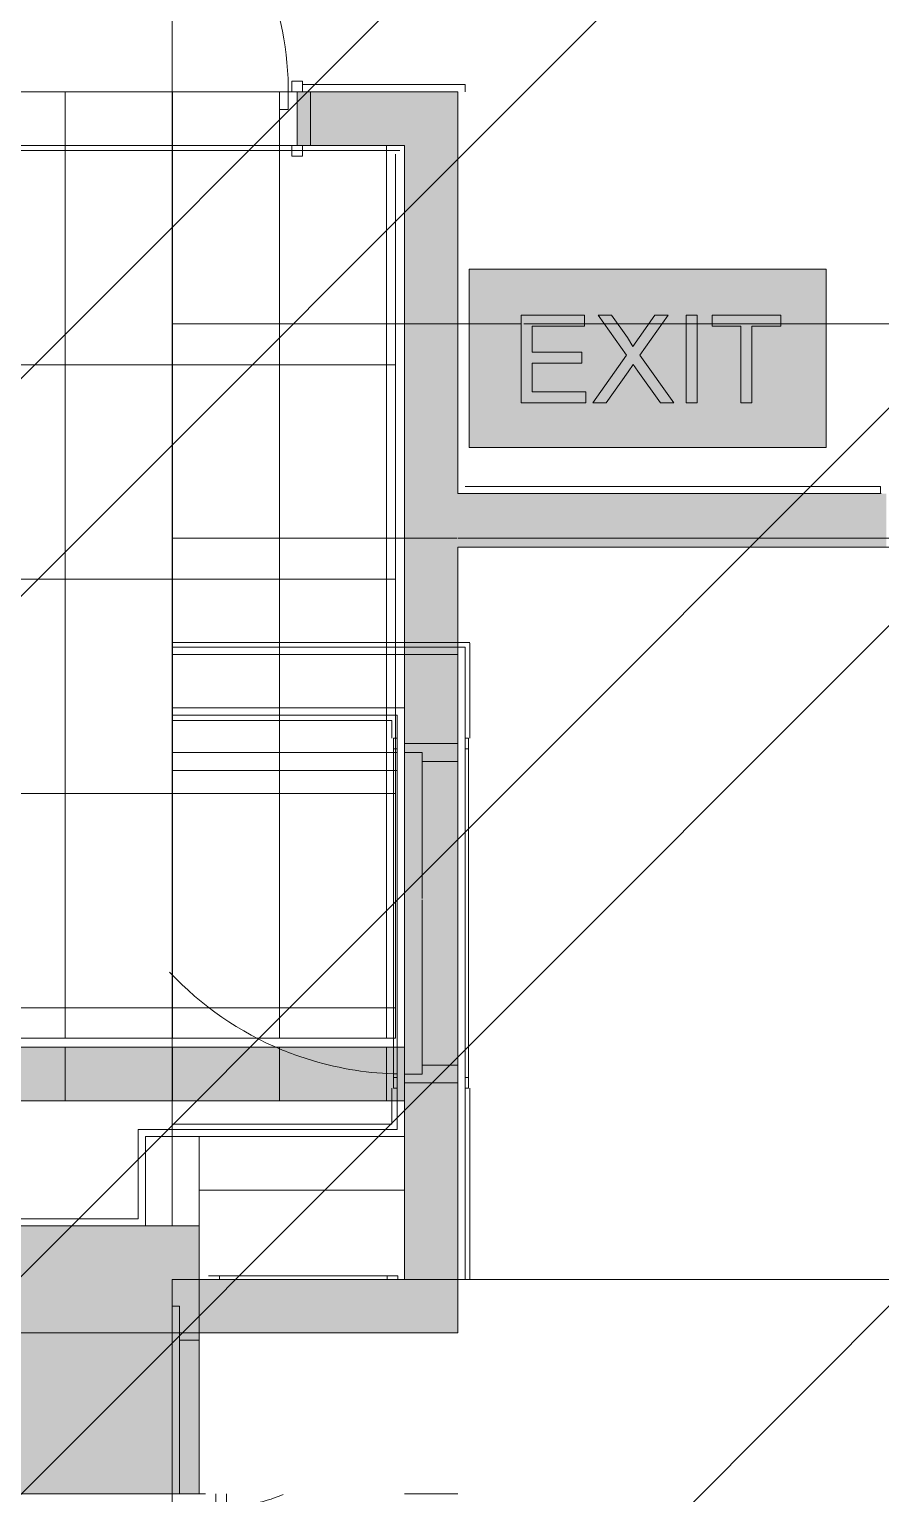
# Model space of a CAD drawing. Header units: millimetres. Extents: x -57519 to 497916, y -349472 to 446842.
# Drawn here: x 289002 to 291387, y 39607 to 43707 of the extents above; entities that cross this region are included whole.
import ezdxf

# ---------------------------------------------------------------- set-up
doc = ezdxf.new("R2010")
doc.units = ezdxf.units.MM
for name, color, linetype, lineweight in [('A-DETL-GENF', 92, 'Continuous', 5), ('A-DOOR', 31, 'Continuous', 5), ('A-DOOR-FRAM', 31, 'Continuous', 5), ('A-FLOR', 192, 'Continuous', 5), ('A-FLOR-PATT', 8, 'Continuous', 5), ('A-GENM', 13, 'Continuous', 5), ('A-WALL', 113, 'Continuous', 20), ('A-WALL-PATT', 111, 'Continuous', 20), ('S-COLS', 52, 'Continuous', 20)]:
    doc.layers.add(name, color=color, linetype=linetype, lineweight=lineweight)
pattern_1 = [(180, (294802.73, 43367.5), (-7e-14, -600), []), (270, (294802.73, 43367.5), (300, 2e-14), [])]

# ---------------------------------------------------------------- blocks, each defined once
blk = doc.blocks.new('DLN-Single Door__X01_ - _M01_ 900 x 2450 _WH_-V69-SITE COVERAGE')
at = {"layer": 'A-DOOR'}
for p, q in [((-490, 95), (-490, 105)), ((-490, 105), (-460, 105)), ((-490, 95), (-490, 105)), ((-490, 105), (490, 105)), ((-460, 105), (-460, 95)), ((-460, 105), (-460, 95)), ((460, 105), (-460, 105)), ((490, 105), (460, 105)), ((460, 95), (460, 105)), ((460, 95), (460, 105)), ((490, 105), (490, 95)), ((490, 105), (490, 95)), ((-475, 75), (-490, 75)), ((490, 75), (-490, 75)), ((-460, 75), (-475, 75)), ((-460, 75), (460, 75)), ((460, 75), (475, 75)), ((475, 75), (490, 75)), ((-490, -75), (-475, -75)), ((-490, -75), (375, -75)), ((-475, -75), (-460, -75)), ((375, -75), (-460, -75)), ((-400, -75), (-450, -75)), ((375, -75), (490, -75)), ((460, -75), (375, -75)), ((475, -75), (460, -75)), ((490, -75), (475, -75)), ((-490, -105), (-490, -93.9)), ((-490, -105), (-490, -95)), ((-460, -105), (-490, -105)), ((375, -105), (-490, -105)), ((-460, -95), (-460, -105)), ((-460, -95), (-460, -105)), ((-460, -105), (375, -105)), ((-450, -95), (-450, -105)), ((-450, -105), (-450, -725)), ((-400, -105), (-400, -95)), ((-400, -725), (-400, -105)), ((375, -105), (460, -105)), ((490, -105), (375, -105)), ((460, -95), (460, -105)), ((460, -105), (460, -95)), ((460, -105), (490, -105)), ((490, -95), (490, -105)), ((490, -95), (490, -105))]:
    blk.add_line(p, q, dxfattribs=at)
for start, end in [(359.9923, 0.5), (342.4, 358.0529), (358.0529, 358.6994), (337.715, 342.4), (313.0649, 337.715)]:
    blk.add_arc((-450, -75), 900, start, end, dxfattribs=at)
at = {"layer": 'A-DOOR-FRAM'}
for p, q in [((-475, -75), (-475, 75)), ((-425, 75), (-475, 75)), ((-475, 75), (475, 75)), ((-475, -75), (-475, 75)), ((425, 75), (-425, 75)), ((-425, -25), (-425, 75)), ((-425, 75), (-425, -25)), ((425, -25), (425, 75)), ((425, 75), (475, 75)), ((425, -25), (425, 75)), ((475, 75), (475, -75)), ((475, 75), (475, -75)), ((-41.7, -25), (-450, -25)), ((-450, -25), (-425, -25)), ((-450, -25), (-450, -75)), ((-450, -25), (-450, -75)), ((-425, -25), (-41.7, -25)), ((450, -25), (-37.8, -25)), ((-37.8, -25), (425, -25)), ((450, -25), (425, -25)), ((450, -75), (450, -25)), ((450, -75), (450, -25)), ((375, -75), (-475, -75)), ((-475, -75), (-450, -75)), ((-450, -75), (375, -75)), ((475, -75), (375, -75)), ((375, -75), (450, -75)), ((475, -75), (450, -75))]:
    blk.add_line(p, q, dxfattribs=at)
blk = doc.blocks.new('DLN-Single Door - _AP11_ 450 x2000 _WH_-15258265-SITE COVERAGE')
at = {"layer": 'A-DOOR'}
for p, q in [((-265, 85), (-237.4, 85)), ((-265, 85), (265, 85)), ((-235, 85), (-235, 75)), ((-235, 85), (-235, 75)), ((235, 85), (-235, 85)), ((235, 85), (235, 75)), ((265, 85), (235, 85)), ((235, 75), (235, 85)), ((265, 75), (265, 85)), ((265, 85), (265, 75)), ((-250, 75), (-265, 75)), ((265, 75), (-265, 75)), ((-235, 75), (-250, 75)), ((-235, 75), (235, 75)), ((235, 75), (250, 75)), ((250, 75), (265, 75)), ((-245, -525), (-245, -565)), ((-215, -565), (-215, -525)), ((-242.4, -565), (-215, -565))]:
    blk.add_line(p, q, dxfattribs=at)
blk.add_arc((-245, -75), 490, 270.355, 292.625, dxfattribs=at)
at = {"layer": 'A-DOOR-FRAM'}
for p, q in [((-250, 75), (250, 75)), ((-220, 75), (-250, 75)), ((220, 75), (-220, 75)), ((220, 75), (250, 75))]:
    blk.add_line(p, q, dxfattribs=at)
blk = doc.blocks.new('DLN-Single Door__X01_ - _M01a_ 900 x 2450 _WH_-V512-SITE COVERAGE')
at = {"layer": 'A-DOOR'}
for p, q in [((-450, 975), (-400, 975)), ((-450, 75), (-450, 975)), ((-400, 975), (-400, 75)), ((-490, 105), (-460, 105)), ((-490, 75), (-490, 105)), ((-490, 105), (-490, 95)), ((-460, 105), (-490, 105)), ((-460, 105), (-460, 75)), ((-460, 75), (-460, 105)), ((460, 75), (460, 105)), ((460, 105), (490, 105)), ((460, 105), (460, 75)), ((460, 105), (490, 105)), ((490, 105), (490, 75)), ((490, 95), (490, 105)), ((-460, 75), (-490, 75)), ((-490, 75), (-475, 75)), ((-475, 75), (-460, 75)), ((-400, 75), (-450, 75)), ((490, 75), (460, 75)), ((475, 75), (460, 75)), ((490, 75), (475, 75)), ((-490, -75), (-460, -75)), ((-490, -105), (-490, -75)), ((-490, -75), (-490, -105)), ((-475, -75), (-490, -75)), ((-460, -75), (-475, -75)), ((-460, -75), (-460, -105)), ((-460, -105), (-460, -75)), ((460, -105), (460, -75)), ((460, -75), (490, -75)), ((460, -75), (460, -105)), ((460, -75), (475, -75)), ((475, -75), (490, -75)), ((490, -75), (490, -105)), ((490, -105), (490, -75)), ((-460, -105), (-490, -105)), ((-490, -105), (-460, -105)), ((490, -105), (460, -105)), ((490, -105), (460, -105))]:
    blk.add_line(p, q, dxfattribs=at)
blk.add_arc((-450, 75), 900, 359.5, 90, dxfattribs=at)
at = {"layer": 'A-DOOR-FRAM'}
for p, q in [((-475, 75), (-450, 75)), ((-475, -75), (-475, 75)), ((-475, 75), (-475, -75)), ((-475, 75), (-460, 75)), ((-460, 75), (-450, 75)), ((-450, 75), (-450, 25)), ((-450, 25), (-450, 75)), ((450, 75), (475, 75)), ((450, 25), (450, 75)), ((450, 75), (450, 25)), ((460, 75), (450, 75)), ((475, 75), (460, 75)), ((475, 75), (475, -75)), ((475, -75), (475, 75)), ((-450, 25), (-425, 25)), ((-450, 25), (-425, 25)), ((-425, 25), (-425, -75)), ((-425, -75), (-425, 25)), ((425, 25), (450, 25)), ((425, -75), (425, 25)), ((450, 25), (425, 25)), ((425, 25), (425, -75)), ((-425, -75), (-475, -75)), ((-460, -75), (-475, -75)), ((-425, -75), (-460, -75)), ((475, -75), (425, -75)), ((425, -75), (460, -75)), ((460, -75), (475, -75))]:
    blk.add_line(p, q, dxfattribs=at)
blk = doc.blocks.new('DLN_EXIT Sign Board - DLN_EXIT Sign Board-5973881-SITE COVERAGE')
at = {"layer": 'A-GENM', "transparency": 33554560}
h = blk.add_hatch(color=256, dxfattribs=at)
h.paths.add_polyline_path([(-500, -250), (500, -250), (500, 250), (-500, 250), (-500, -125)], flags=0)
h.paths.add_polyline_path([(73.1, -125), (36.2, -125), (-41.7, -19.4), (-116.4, -125), (-153.8, -125), (-59, 9.1), (-138.5, 121.2), (-101.6, 121.2), (-41.7, 33.5), (20.3, 121.2), (57.7, 121.2), (-21.8, 8.8), (57.7, -103.3)], flags=0)
h.paths.add_polyline_path([(-353.8, -125), (-353.8, 121.2), (-176.9, 121.2), (-176.9, 90.4), (-323.1, 90.4), (-323.1, 17.3), (-184.6, 17.3), (-184.6, -13.5), (-323.1, -13.5), (-323.1, -94.2), (-173.1, -94.2), (-173.1, -125), (-323.1, -125)], flags=0)
h.paths.add_polyline_path([(107.7, -125), (107.7, 121.2), (138.5, 121.2), (138.5, -125)], flags=0)
h.paths.add_polyline_path([(292.3, -125), (261.5, -125), (261.5, 90.4), (180.8, 90.4), (180.8, 121.2), (373.1, 121.2), (373.1, 90.4), (292.3, 90.4), (292.3, -35.8)], flags=0)
for points in [[(-353.8, -125), (-173.1, -125), (-173.1, -94.2), (-323.1, -94.2), (-323.1, -13.5), (-184.6, -13.5), (-184.6, 17.3), (-323.1, 17.3), (-323.1, 90.4), (-176.9, 90.4), (-176.9, 121.2), (-353.8, 121.2)], [(73.1, -125), (-21.8, 8.8), (57.7, 121.2), (20.3, 121.2), (-41.7, 33.5), (-101.6, 121.2), (-138.5, 121.2), (-59, 9.1), (-153.8, -125), (-116.4, -125), (-40.2, -17.3), (36.2, -125)], [(138.5, -125), (138.5, 121.2), (107.7, 121.2), (107.7, -125)], [(261.5, -125), (292.3, -125), (292.3, 90.4), (373.1, 90.4), (373.1, 121.2), (180.8, 121.2), (180.8, 90.4), (261.5, 90.4)]]:
    blk.add_hatch(color=256, dxfattribs=at).paths.add_polyline_path(points, flags=0)
h = blk.add_hatch(color=256, dxfattribs=at)
h.paths.add_polyline_path([(107.7, -125), (138.5, -125), (138.5, 121.2), (107.7, 121.2), (107.7, -35.8)], flags=0)
h.paths.add_polyline_path([(-323.1, -125), (-173.1, -125), (-173.1, -94.2), (-323.1, -94.2), (-323.1, -13.5), (-184.6, -13.5), (-184.6, 17.3), (-323.1, 17.3), (-323.1, 90.4), (-176.9, 90.4), (-176.9, 121.2), (-353.8, 121.2), (-353.8, -125)], flags=0)
h.paths.add_polyline_path([(-116.4, -125), (-40.2, -17.3), (36.2, -125), (73.1, -125), (-21.6, 9.1), (57.7, 121.2), (20.3, 121.2), (-41.7, 33.5), (-101.6, 121.2), (-138.5, 121.2), (-59.2, 8.8), (-153.8, -125)], flags=0)
h.paths.add_polyline_path([(261.5, -125), (292.3, -125), (292.3, 90.4), (373.1, 90.4), (373.1, 121.2), (180.8, 121.2), (180.8, 90.4), (261.5, 90.4), (261.5, -35.8)], flags=0)
at = {"layer": 'A-GENM'}
for p, q in [((500, 250), (-500, 250)), ((-500, 250), (-500, -250)), ((-500, -250), (-500, 250)), ((-500, 250), (500, 250)), ((500, -250), (500, 250)), ((500, 250), (500, -250)), ((-176.9, 121.2), (-353.8, 121.2)), ((-353.8, 121.2), (-353.8, -125)), ((-353.8, -125), (-353.8, 121.2)), ((-353.8, 121.2), (-176.9, 121.2)), ((-323.1, 17.3), (-323.1, 90.4)), ((-323.1, 90.4), (-176.9, 90.4)), ((-176.9, 90.4), (-323.1, 90.4)), ((-323.1, 90.4), (-323.1, 17.3)), ((-176.9, 90.4), (-176.9, 121.2)), ((-176.9, 121.2), (-176.9, 90.4)), ((-101.6, 121.2), (-138.5, 121.2)), ((-138.5, 121.2), (-59, 9.1)), ((-59, 9.1), (-138.5, 121.2)), ((-138.5, 121.2), (-101.6, 121.2)), ((-56.8, 58.1), (-101.6, 121.2)), ((-101.6, 121.2), (-56.8, 58.1)), ((20.3, 121.2), (-24, 58.5)), ((-24, 58.5), (20.3, 121.2)), ((-21.8, 8.8), (57.7, 121.2)), ((57.7, 121.2), (-21.8, 8.8)), ((57.7, 121.2), (20.3, 121.2)), ((20.3, 121.2), (57.7, 121.2)), ((138.5, 121.2), (107.7, 121.2)), ((107.7, 121.2), (107.7, -125)), ((107.7, -125), (107.7, 121.2)), ((107.7, 121.2), (138.5, 121.2)), ((138.5, -125), (138.5, 121.2)), ((138.5, 121.2), (138.5, -125)), ((373.1, 121.2), (180.8, 121.2)), ((180.8, 121.2), (180.8, 90.4)), ((180.8, 90.4), (180.8, 121.2)), ((180.8, 121.2), (373.1, 121.2)), ((180.8, 90.4), (261.5, 90.4)), ((261.5, 90.4), (180.8, 90.4)), ((261.5, 90.4), (261.5, -125)), ((261.5, -125), (261.5, 90.4)), ((292.3, -125), (292.3, 90.4)), ((292.3, 90.4), (373.1, 90.4)), ((373.1, 90.4), (292.3, 90.4)), ((292.3, 90.4), (292.3, -125)), ((373.1, 90.4), (373.1, 121.2)), ((373.1, 121.2), (373.1, 90.4)), ((-41.7, 33.5), (-56.8, 58.1)), ((-56.8, 58.1), (-41.7, 33.5)), ((-24, 58.5), (-41.7, 33.5)), ((-41.7, 33.5), (-24, 58.5)), ((-184.6, 17.3), (-323.1, 17.3)), ((-323.1, 17.3), (-184.6, 17.3)), ((-184.6, -13.5), (-184.6, 17.3)), ((-184.6, 17.3), (-184.6, -13.5)), ((-59, 9.1), (-153.8, -125)), ((-153.8, -125), (-59, 9.1)), ((73.1, -125), (-21.8, 8.8)), ((-21.8, 8.8), (73.1, -125)), ((-323.1, -94.2), (-323.1, -13.5)), ((-323.1, -13.5), (-184.6, -13.5)), ((-184.6, -13.5), (-323.1, -13.5)), ((-323.1, -13.5), (-323.1, -94.2)), ((-116.4, -125), (-54.7, -37.6)), ((-54.7, -37.6), (-116.4, -125)), ((-54.7, -37.6), (-40.2, -17.3)), ((-40.2, -17.3), (-54.7, -37.6)), ((-40.2, -17.3), (-27, -35.8)), ((-27, -35.8), (-40.2, -17.3)), ((-27, -35.8), (36.2, -125)), ((36.2, -125), (-27, -35.8)), ((-173.1, -94.2), (-323.1, -94.2)), ((-323.1, -94.2), (-173.1, -94.2)), ((-173.1, -125), (-173.1, -94.2)), ((-173.1, -94.2), (-173.1, -125)), ((-353.8, -125), (-173.1, -125)), ((-173.1, -125), (-353.8, -125)), ((-153.8, -125), (-116.4, -125)), ((-116.4, -125), (-153.8, -125)), ((36.2, -125), (73.1, -125)), ((73.1, -125), (36.2, -125)), ((107.7, -125), (138.5, -125)), ((138.5, -125), (107.7, -125)), ((261.5, -125), (292.3, -125)), ((292.3, -125), (261.5, -125)), ((-500, -250), (500, -250)), ((500, -250), (-500, -250))]:
    blk.add_line(p, q, dxfattribs=at)

msp = doc.modelspace()

# ---------------------------------------------------------------- hatches: boundary and pattern name
at = {"layer": 'A-DETL-GENF'}
h = msp.add_hatch(dxfattribs=at)
h.set_pattern_fill('FP_40', color=250, style=0, pattern_type=2)
h.set_pattern_definition([(45, (248763.4, 0), (-1257.236, 1257.236), []), (45, (248763.4, 1905), (-1257.236, 1257.236), [])])
h.paths.add_polyline_path([(325750.1, -8642.5), (328562.7, -8642.5), (328562.7, 4657.5), (341312.7, 4657.5), (341312.7, 30557.5), (342712.7, 30557.5), (342712.7, 48907.7), (339962.7, 48907.7), (339962.7, 52157.5), (338962.7, 52157.5), (338962.7, 53757.5), (297512.7, 53757.5), (297512.7, 52247.5), (286277.7, 52247.5), (286277.7, 34407.5), (285902.7, 34407.5), (285902.7, 7407.5), (286277.7, 7407.5), (286277.7, -2267.5), (315555.2, -2267.5), (315555.2, -8642.5), (321257.1, -8642.5)], flags=0)
at = {"layer": 'A-FLOR-PATT'}
h = msp.add_hatch(dxfattribs=at)
h.set_pattern_fill('FP_33', color=256, style=0, pattern_type=2)
h.set_pattern_definition(pattern_1)
h.paths.add_polyline_path([(290052.7, 40707.5), (290052.7, 40857.5), (288502.7, 40857.5), (288507.7, 40732.5), (288512.7, 40732.5), (288512.7, 40707.5), (290027.7, 40707.5)], flags=0)
h.paths.add_polyline_path([(289752.7, 43382.5), (289790.2, 43382.5), (289790.2, 43532.5), (289752.7, 43532.5), (289752.7, 43388.1)], flags=0)
h.paths.add_polyline_path([(288802.7, 43382.5), (288802.7, 43532.5), (288790.2, 43527.8), (288790.2, 43382.5)], flags=0)
h = msp.add_hatch(dxfattribs=at)
h.set_pattern_fill('FP_33', color=256, style=0, pattern_type=2)
h.set_pattern_definition(pattern_1)
h.paths.add_polyline_path([(288527.7, 40882.5), (290027.7, 40882.5), (290027.7, 43357.5), (290040.2, 43357.5), (290040.1, 43382.5), (289752.7, 43388.1), (289752.7, 43532.5), (288802.7, 43530.6), (288802.7, 43382.5), (288527.7, 43382.5), (288527.7, 40940.1)], flags=0)
at = {"layer": 'A-WALL-PATT', "lineweight": 5, "transparency": 33554560}
h = msp.add_hatch(color=253, dxfattribs=at)
h.paths.add_polyline_path([(290202.7, 43382.5), (290202.7, 43532.5), (289752.7, 43532.5), (289752.7, 43382.5), (290052.7, 43382.5)], flags=0)
h.paths.add_polyline_path([(287602.7, 43382.5), (288802.7, 43382.5), (288802.7, 43532.5), (287602.7, 43532.5), (287602.7, 43482.5)], flags=0)
h.paths.add_polyline_path([(286552.7, 43382.5), (286652.7, 43382.5), (286652.7, 43532.5), (286552.7, 43532.5), (286552.7, 43482.5)], flags=0)
for points in [[(290086.6, 40057.5), (290202.7, 40057.5), (290202.7, 43382.5), (290052.7, 43382.5), (290052.7, 40057.5)], [(289805.8, 40707.5), (290052.7, 40707.5), (290052.7, 40857.5), (288502.7, 40857.5), (288502.7, 40732.5), (288512.7, 40732.5), (288512.7, 40707.5), (289244.1, 40707.5)], [(289805.8, 40057.5), (290052.7, 40057.5), (290052.7, 40207.5), (289477.7, 40207.5), (289477.7, 40057.5)]]:
    msp.add_hatch(color=253, dxfattribs=at).paths.add_polyline_path(points, flags=0)
h = msp.add_hatch(color=253, dxfattribs=at)
h.paths.add_polyline_path([(292613.9, 42257.5), (293877.7, 42257.5), (293877.7, 42407.5), (292352.7, 42407.5), (292352.7, 42257.5), (292367.7, 42257.5)], flags=0)
h.paths.add_polyline_path([(290367.4, 42257.5), (291402.7, 42257.5), (291402.7, 42407.5), (290202.7, 42407.5), (290202.7, 42257.5)], flags=0)
h.paths.add_polyline_path([(294842.7, 42257.5), (294952.7, 42257.5), (294952.7, 42407.5), (294827.7, 42407.5), (294827.7, 42257.5)], flags=0)
at = {"layer": 'S-COLS', "transparency": 33554432}
msp.add_hatch(color=9, dxfattribs=at).paths.add_polyline_path([(288963.3, 39607.5), (289477.7, 39607.5), (289477.7, 40357.5), (288727.7, 40357.5), (288727.7, 39607.5)], flags=0)

# ---------------------------------------------------------------- linework, layer by layer
at = {"layer": 'A-FLOR'}
for p, q in [((289402.7, 44957.5), (289402.7, 40607.5)), ((286637.7, 43532.5), (289767.7, 43532.5)), ((290202.7, 43532.5), (288790.2, 43532.5)), ((289790.2, 43382.5), (289790.2, 43532.5)), ((290040.2, 43382.5), (288802.7, 43382.5)), ((290380.1, 42882.5), (289402.7, 42882.5)), ((290387.5, 42882.5), (292980.1, 42882.5)), ((290202.7, 42407.5), (290222.7, 42407.5)), ((289402.7, 42282.5), (290199.4, 42282.5)), ((290202.7, 42282.5), (300802.7, 42282.5)), ((294934.7, 42257.5), (290202.7, 42257.5)), ((288502.7, 40707.5), (290052.7, 40707.5)), ((288802.7, 40357.5), (289327.7, 40357.5)), ((289477.7, 39607.5), (289477.7, 40357.5)), ((289477.7, 40207.5), (289402.7, 40207.5)), ((289402.7, 40207.5), (289402.7, 40132.5)), ((289477.7, 40207.5), (301402.7, 40207.5)), ((290202.7, 40207.5), (289805.8, 40207.5)), ((290202.7, 40057.5), (288802.7, 40057.5)), ((289402.7, 39607.5), (288802.7, 39607.5)), ((289402.7, 39607.5), (289402.7, 36557.5)), ((290052.7, 39607.5), (290202.7, 39607.5))]:
    msp.add_line(p, q, dxfattribs=at)
at = {"layer": 'A-WALL', "lineweight": 18}
for p, q in [((290222.7, 43552.5), (289767.7, 43552.5)), ((289767.7, 43552.5), (289767.7, 43532.5)), ((290222.7, 43532.5), (290222.7, 43552.5)), ((289767.7, 43532.5), (290202.7, 43532.5)), ((290052.7, 43382.5), (290040.2, 43382.5)), ((290052.7, 40857.5), (290052.7, 43382.5)), ((290027.7, 43357.5), (290027.7, 40882.5)), ((291385.9, 42427.5), (290222.7, 42427.5)), ((290222.7, 42407.5), (291385.9, 42407.5)), ((291385.9, 42407.5), (291385.9, 42427.5)), ((290027.7, 40882.5), (288527.7, 40882.5)), ((288502.7, 40857.5), (290052.7, 40857.5))]:
    msp.add_line(p, q, dxfattribs=at)
at = {"layer": 'A-WALL', "lineweight": 5}
for p, q in [((289752.7, 43532.5), (289752.7, 43382.5)), ((290202.7, 42407.5), (290202.7, 43532.5)), ((291387.7, 42407.5), (290202.7, 42407.5)), ((290202.7, 40057.5), (290202.7, 42257.5)), ((289402.7, 41990.5), (290235.7, 41990.5)), ((290235.7, 41988.8), (290235.7, 41722.5)), ((289402.7, 41977.5), (290222.7, 41977.5)), ((289402.7, 41957.5), (290202.7, 41957.5)), ((290222.7, 41977.5), (290222.7, 40207.5)), ((290052.7, 41807.5), (289402.7, 41807.5)), ((290032.7, 41787.5), (289402.7, 41787.5)), ((290032.7, 40627.5), (290032.7, 41787.5)), ((290017.7, 41772.5), (289402.7, 41772.5)), ((290017.7, 41722.5), (290017.7, 41772.5)), ((290032.7, 41722.5), (290022.7, 41722.5)), ((290052.7, 41707.5), (290202.7, 41707.5)), ((290222.7, 41722.5), (290232.7, 41722.5)), ((290052.7, 40207.5), (290052.7, 40857.5)), ((290202.7, 40757.5), (290052.7, 40757.5)), ((290017.7, 40642.5), (290017.7, 40742.5)), ((290032.7, 40742.5), (290022.7, 40742.5)), ((290222.7, 40742.5), (290232.7, 40742.5)), ((290235.7, 40742.5), (290235.7, 40207.5)), ((289402.7, 40642.5), (290017.7, 40642.5)), ((289307.7, 40627.5), (290032.7, 40627.5)), ((289307.7, 40377.5), (289307.7, 40627.5)), ((290052.7, 40607.5), (289327.7, 40607.5)), ((289327.7, 40607.5), (289327.7, 40357.5)), ((289402.7, 40607.5), (289402.7, 40357.5)), ((289477.7, 40607.5), (289805.8, 40607.5)), ((289477.7, 40607.5), (289477.7, 40357.5)), ((290052.7, 40457.5), (289477.7, 40457.5)), ((288707.7, 40377.5), (289307.7, 40377.5)), ((289472.3, 40357.5), (289327.7, 40357.5)), ((289402.7, 39607.5), (289402.7, 40132.5)), ((289402.7, 40132.5), (289422.7, 40132.5)), ((289422.7, 40132.5), (289422.7, 39607.5)), ((289477.7, 40037.5), (289422.7, 40037.5)), ((289402.7, 39607.5), (289495.7, 39607.5))]:
    msp.add_line(p, q, dxfattribs=at)
at = {"layer": 'S-COLS', "color": 53}
for p, q in [((289477.7, 40357.5), (288727.7, 40357.5)), ((289477.7, 39607.5), (289477.7, 40357.5)), ((288727.7, 39607.5), (289477.7, 39607.5))]:
    msp.add_line(p, q, dxfattribs=at)
at = {"layer": 'S-COLS', "color": 253, "lineweight": 5}
for p, q in [((288727.7, 40357.5), (289477.7, 40357.5)), ((289477.7, 40357.5), (289477.7, 40207.5)), ((289477.7, 40207.5), (289477.7, 40057.5))]:
    msp.add_line(p, q, dxfattribs=at)

# ---------------------------------------------------------------- block references
at = {"layer": 'A-DOOR'}
for name, p in [('DLN-Single Door__X01_ - _M01a_ 900 x 2450 _WH_-V512-SITE COVERAGE', (289277.7, 43457.5)), ('DLN-Single Door - _AP11_ 450 x2000 _WH_-15258265-SITE COVERAGE', (289769.7, 40132.5))]:
    msp.add_blockref(name, p, dxfattribs=at)
at = {"layer": 'A-DOOR', "rotation": 270}
msp.add_blockref('DLN-Single Door__X01_ - _M01_ 900 x 2450 _WH_-V69-SITE COVERAGE', (290127.7, 41232.5), dxfattribs=at)
at = {"layer": 'A-GENM'}
msp.add_blockref('DLN_EXIT Sign Board - DLN_EXIT Sign Board-5973881-SITE COVERAGE', (290734, 42786.3), dxfattribs=at)

doc.saveas('drawing.dxf')
